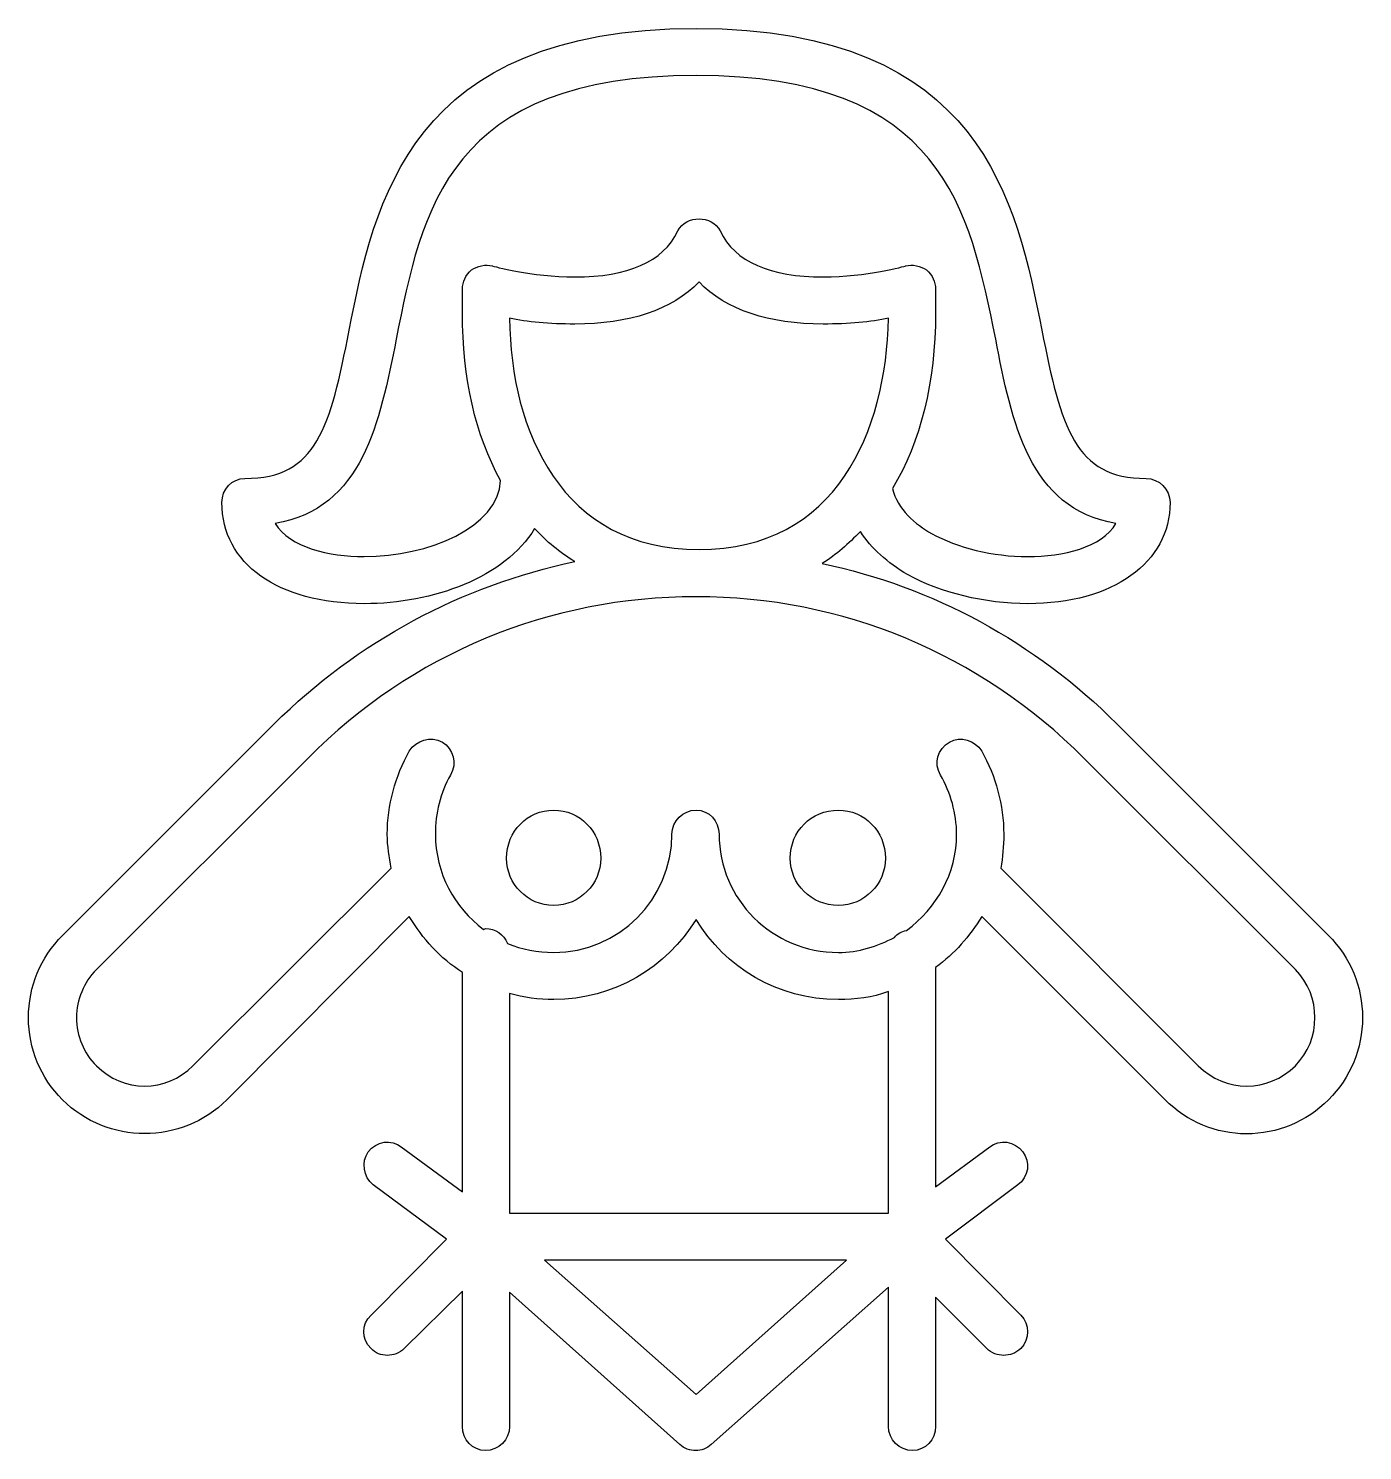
# Model space of a CAD drawing. Header units: centimetres. Extents: x -9.8 to 9.8, y -10.5 to 10.5.
import ezdxf

# ---------------------------------------------------------------- set-up
doc = ezdxf.new("R2010")
doc.units = ezdxf.units.CM
doc.header["$MEASUREMENT"] = 0
doc.layers.add('Layer 1', color=7, linetype='Continuous')

msp = doc.modelspace()

# ---------------------------------------------------------------- linework, layer by layer
at = {"layer": 'Layer 1'}
for points, knots in [([(9.31788, -2.88473), (9.31788, -2.88473), (6.20451, 0.22879), (6.20451, 0.22879), (6.20451, 0.22879), (4.9947, 1.43857), (3.48954, 2.25007), (1.86651, 2.58951), (1.86651, 2.58951), (2.07326, 2.72238), (2.25016, 2.88471), (2.42729, 3.06161), (2.42729, 3.06161), (2.58956, 2.81086), (2.8257, 2.60433), (3.12071, 2.42722), (3.12071, 2.42722), (3.6076, 2.16163), (4.2568, 1.99934), (4.89146, 1.99934), (4.89146, 1.99934), (6.14545, 1.99934), (6.98659, 2.60431), (6.98659, 3.48947), (6.98659, 3.48947), (6.98659, 3.6814), (6.82432, 3.84372), (6.63239, 3.84372), (6.63239, 3.84372), (5.5849, 3.84372), (5.37816, 4.5962), (5.09797, 6.02751), (5.09797, 6.02751), (4.72895, 7.90131), (4.22743, 10.46877), (0.00751, 10.46877), (0.00751, 10.46877), (-4.21259, 10.46877), (-4.72893, 7.90131), (-5.09776, 6.02753), (-5.09776, 6.02753), (-5.37814, 4.59621), (-5.57007, 3.84374), (-6.63234, 3.84374), (-6.63234, 3.84374), (-6.82406, 3.84374), (-6.97175, 3.68142), (-6.97175, 3.48949), (-6.97175, 3.48949), (-6.97175, 2.58951), (-6.14543, 1.99936), (-4.87641, 1.99936), (-4.87641, 1.99936), (-3.85835, 1.99936), (-2.81068, 2.38301), (-2.36819, 3.10606), (-2.36819, 3.10606), (-2.19108, 2.91413), (-1.99936, 2.75181), (-1.77804, 2.61917), (-1.77804, 2.61917), (-3.44531, 2.26492), (-4.96508, 1.45342), (-6.20447, 0.22882), (-6.20447, 0.22882), (-6.20447, 0.22882), (-9.3177, -2.88473), (-9.3177, -2.88473), (-9.3177, -2.88473), (-9.64229, -3.20929), (-9.8194, -3.63717), (-9.8194, -4.09466), (-9.8194, -4.09466), (-9.8194, -4.55178), (-9.64229, -4.97966), (-9.3177, -5.30426), (-9.3177, -5.30426), (-8.65386, -5.96831), (-7.56195, -5.96831), (-6.89793, -5.30426), (-6.89793, -5.30426), (-6.89793, -5.30426), (-4.21259, -2.60424), (-4.21259, -2.60424), (-4.21259, -2.60424), (-4.02069, -2.92875), (-3.7551, -3.22413), (-3.43051, -3.43061), (-3.43051, -3.43061), (-3.43051, -3.43061), (-3.43051, -6.66194), (-3.43051, -6.66194), (-3.43051, -6.66194), (-3.43051, -6.66194), (-4.33049, -5.99789), (-4.33049, -5.99789), (-4.33049, -5.99789), (-4.47818, -5.87981), (-4.69953, -5.90941), (-4.81761, -6.07152), (-4.81761, -6.07152), (-4.92088, -6.21921), (-4.89124, -6.44059), (-4.74374, -6.55867), (-4.74374, -6.55867), (-4.74374, -6.55867), (-3.66667, -7.35557), (-3.66667, -7.35557), (-3.66667, -7.35557), (-3.66667, -7.35557), (-4.77318, -8.47666), (-4.77318, -8.47666), (-4.77318, -8.47666), (-4.92087, -8.60951), (-4.92087, -8.83091), (-4.77318, -8.96376), (-4.77318, -8.96376), (-4.71434, -9.03739), (-4.62567, -9.067), (-4.53722, -9.067), (-4.53722, -9.067), (-4.44856, -9.067), (-4.36011, -9.03739), (-4.28626, -8.96376), (-4.28626, -8.96376), (-4.28626, -8.96376), (-3.43052, -8.12241), (-3.43052, -8.12241), (-3.43052, -8.12241), (-3.43052, -8.12241), (-3.43052, -10.11448), (-3.43052, -10.11448), (-3.43052, -10.11448), (-3.43052, -10.30625), (-3.28301, -10.46873), (-3.0913, -10.46873), (-3.0913, -10.46873), (-2.8994, -10.46873), (-2.73708, -10.30625), (-2.73708, -10.11448), (-2.73708, -10.11448), (-2.73708, -10.11448), (-2.73708, -8.13725), (-2.73708, -8.13725), (-2.73708, -8.13725), (-2.73708, -8.13725), (-0.22867, -10.38026), (-0.22867, -10.38026), (-0.22867, -10.38026), (-0.16967, -10.43913), (-0.08119, -10.46874), (0.00747, -10.46874), (0.00747, -10.46874), (0.08113, -10.46874), (0.16958, -10.43913), (0.22882, -10.38026), (0.22882, -10.38026), (0.22882, -10.38026), (2.84028, -8.06359), (2.84028, -8.06359), (2.84028, -8.06359), (2.84028, -8.06359), (2.84028, -10.11448), (2.84028, -10.11448), (2.84028, -10.11448), (2.84028, -10.30625), (3.0026, -10.46873), (3.19453, -10.46873), (3.19453, -10.46873), (3.38625, -10.46873), (3.53373, -10.30625), (3.53373, -10.11448), (3.53373, -10.11448), (3.53373, -10.11448), (3.53372, -8.21134), (3.53372, -8.21134), (3.53372, -8.21134), (3.53372, -8.21134), (4.28622, -8.96379), (4.28622, -8.96379), (4.28622, -8.96379), (4.36007, -9.03742), (4.4487, -9.06703), (4.53715, -9.06703), (4.53715, -9.06703), (4.6256, -9.06703), (4.71424, -9.03742), (4.78795, -8.96379), (4.78795, -8.96379), (4.9208, -8.83094), (4.9208, -8.60954), (4.78795, -8.47669), (4.78795, -8.47669), (4.78795, -8.47669), (3.68141, -7.3556), (3.68141, -7.3556), (3.68141, -7.3556), (3.68141, -7.3556), (4.74371, -6.5587), (4.74371, -6.5587), (4.74371, -6.5587), (4.90598, -6.44062), (4.93564, -6.21924), (4.81756, -6.07155), (4.81756, -6.07155), (4.69948, -5.90944), (4.4781, -5.87983), (4.33062, -5.99792), (4.33062, -5.99792), (4.33062, -5.99792), (3.53372, -6.58831), (3.53372, -6.58831), (3.53372, -6.58831), (3.53372, -6.58831), (3.53372, -3.35664), (3.53372, -3.35664), (3.53372, -3.35664), (3.81413, -3.15008), (4.03545, -2.89952), (4.21254, -2.60424), (4.21254, -2.60424), (4.21254, -2.60424), (6.91269, -5.30426), (6.91269, -5.30426), (6.91269, -5.30426), (7.23733, -5.6289), (7.66519, -5.8062), (8.10787, -5.8062), (8.10787, -5.8062), (8.56539, -5.8062), (8.99322, -5.6289), (9.31784, -5.30426), (9.31784, -5.30426), (9.64248, -4.97967), (9.81936, -4.55181), (9.81936, -4.09466), (9.81936, -4.09466), (9.8194, -3.63717), (9.64253, -3.20929), (9.31788, -2.88473)], [0, 0, 0, 0, 0.01639344, 0.01639344, 0.01639344, 0.01639344, 0.03278689, 0.03278689, 0.03278689, 0.03278689, 0.04918033, 0.04918033, 0.04918033, 0.04918033, 0.06557377, 0.06557377, 0.06557377, 0.06557377, 0.08196721, 0.08196721, 0.08196721, 0.08196721, 0.09836066, 0.09836066, 0.09836066, 0.09836066, 0.1147541, 0.1147541, 0.1147541, 0.1147541, 0.13114754, 0.13114754, 0.13114754, 0.13114754, 0.14754098, 0.14754098, 0.14754098, 0.14754098, 0.16393443, 0.16393443, 0.16393443, 0.16393443, 0.18032787, 0.18032787, 0.18032787, 0.18032787, 0.19672131, 0.19672131, 0.19672131, 0.19672131, 0.21311475, 0.21311475, 0.21311475, 0.21311475, 0.2295082, 0.2295082, 0.2295082, 0.2295082, 0.24590164, 0.24590164, 0.24590164, 0.24590164, 0.26229508, 0.26229508, 0.26229508, 0.26229508, 0.27868852, 0.27868852, 0.27868852, 0.27868852, 0.29508197, 0.29508197, 0.29508197, 0.29508197, 0.31147541, 0.31147541, 0.31147541, 0.31147541, 0.32786885, 0.32786885, 0.32786885, 0.32786885, 0.3442623, 0.3442623, 0.3442623, 0.3442623, 0.36065574, 0.36065574, 0.36065574, 0.36065574, 0.37704918, 0.37704918, 0.37704918, 0.37704918, 0.39344262, 0.39344262, 0.39344262, 0.39344262, 0.40983607, 0.40983607, 0.40983607, 0.40983607, 0.42622951, 0.42622951, 0.42622951, 0.42622951, 0.44262295, 0.44262295, 0.44262295, 0.44262295, 0.45901639, 0.45901639, 0.45901639, 0.45901639, 0.47540984, 0.47540984, 0.47540984, 0.47540984, 0.49180328, 0.49180328, 0.49180328, 0.49180328, 0.50819672, 0.50819672, 0.50819672, 0.50819672, 0.52459016, 0.52459016, 0.52459016, 0.52459016, 0.54098361, 0.54098361, 0.54098361, 0.54098361, 0.55737705, 0.55737705, 0.55737705, 0.55737705, 0.57377049, 0.57377049, 0.57377049, 0.57377049, 0.59016393, 0.59016393, 0.59016393, 0.59016393, 0.60655738, 0.60655738, 0.60655738, 0.60655738, 0.62295082, 0.62295082, 0.62295082, 0.62295082, 0.63934426, 0.63934426, 0.63934426, 0.63934426, 0.6557377, 0.6557377, 0.6557377, 0.6557377, 0.67213115, 0.67213115, 0.67213115, 0.67213115, 0.68852459, 0.68852459, 0.68852459, 0.68852459, 0.70491803, 0.70491803, 0.70491803, 0.70491803, 0.72131148, 0.72131148, 0.72131148, 0.72131148, 0.73770492, 0.73770492, 0.73770492, 0.73770492, 0.75409836, 0.75409836, 0.75409836, 0.75409836, 0.7704918, 0.7704918, 0.7704918, 0.7704918, 0.78688525, 0.78688525, 0.78688525, 0.78688525, 0.80327869, 0.80327869, 0.80327869, 0.80327869, 0.81967213, 0.81967213, 0.81967213, 0.81967213, 0.83606557, 0.83606557, 0.83606557, 0.83606557, 0.85245902, 0.85245902, 0.85245902, 0.85245902, 0.86885246, 0.86885246, 0.86885246, 0.86885246, 0.8852459, 0.8852459, 0.8852459, 0.8852459, 0.90163934, 0.90163934, 0.90163934, 0.90163934, 0.91803279, 0.91803279, 0.91803279, 0.91803279, 0.93442623, 0.93442623, 0.93442623, 0.93442623, 0.95081967, 0.95081967, 0.95081967, 0.95081967, 0.96721311, 0.96721311, 0.96721311, 0.96721311, 1, 1, 1, 1]), ([(-4.87643, 2.69277), (-5.39295, 2.69277), (-5.96834, 2.82562), (-6.18969, 3.17966), (-6.18969, 3.17966), (-4.89125, 3.40101), (-4.65511, 4.67003), (-4.40433, 5.8946), (-4.40433, 5.8946), (-4.0355, 7.79801), (-3.63704, 9.7753), (0.00749, 9.7753), (0.00749, 9.7753), (3.65183, 9.7753), (4.03548, 7.79804), (4.41913, 5.8946), (4.41913, 5.8946), (4.6553, 4.67), (4.90602, 3.40101), (6.18988, 3.17966), (6.18988, 3.17966), (5.98316, 2.82562), (5.40775, 2.69277), (4.89146, 2.69277), (4.89146, 2.69277), (4.37491, 2.69277), (3.85839, 2.82562), (3.47491, 3.03218), (3.47491, 3.03218), (3.2388, 3.16487), (2.97318, 3.38622), (2.89934, 3.69623), (2.89934, 3.69623), (3.31243, 4.37483), (3.53378, 5.26021), (3.53378, 6.27827), (3.53378, 6.27827), (3.53378, 6.27827), (3.53378, 6.63249), (3.53378, 6.63249), (3.53378, 6.63249), (3.53378, 6.73576), (3.48954, 6.839), (3.40106, 6.91266), (3.40106, 6.91266), (3.31242, 6.97169), (3.19455, 7.00132), (3.09126, 6.97169), (3.09126, 6.97169), (3.09126, 6.97169), (2.51571, 6.80939), (1.88135, 6.80939), (1.88135, 6.80939), (1.09922, 6.80939), (0.58291, 7.03071), (0.36156, 7.48821), (0.36156, 7.48821), (0.24348, 7.72417), (-0.14014, 7.72417), (-0.25823, 7.48821), (-0.25823, 7.48821), (-0.47958, 7.03072), (-0.99591, 6.80939), (-1.77802, 6.80939), (-1.77802, 6.80939), (-2.41241, 6.80939), (-2.9878, 6.97169), (-2.9878, 6.97169), (-2.9878, 6.97169), (-3.09125, 7.00132), (-3.20915, 6.97169), (-3.29779, 6.91266), (-3.29779, 6.91266), (-3.38624, 6.839), (-3.43048, 6.73576), (-3.43048, 6.63249), (-3.43048, 6.63249), (-3.43048, 6.63249), (-3.43048, 6.27827), (-3.43048, 6.27827), (-3.43048, 6.27827), (-3.43048, 5.31923), (-3.23874, 4.4781), (-2.86991, 3.81431), (-2.86991, 3.81431), (-2.89936, 3.12065), (-3.93221, 2.69277), (-4.87643, 2.69277)], [0, 0, 0, 0, 0.04347826, 0.04347826, 0.04347826, 0.04347826, 0.08695652, 0.08695652, 0.08695652, 0.08695652, 0.13043478, 0.13043478, 0.13043478, 0.13043478, 0.17391304, 0.17391304, 0.17391304, 0.17391304, 0.2173913, 0.2173913, 0.2173913, 0.2173913, 0.26086957, 0.26086957, 0.26086957, 0.26086957, 0.30434783, 0.30434783, 0.30434783, 0.30434783, 0.34782609, 0.34782609, 0.34782609, 0.34782609, 0.39130435, 0.39130435, 0.39130435, 0.39130435, 0.43478261, 0.43478261, 0.43478261, 0.43478261, 0.47826087, 0.47826087, 0.47826087, 0.47826087, 0.52173913, 0.52173913, 0.52173913, 0.52173913, 0.56521739, 0.56521739, 0.56521739, 0.56521739, 0.60869565, 0.60869565, 0.60869565, 0.60869565, 0.65217391, 0.65217391, 0.65217391, 0.65217391, 0.69565217, 0.69565217, 0.69565217, 0.69565217, 0.73913043, 0.73913043, 0.73913043, 0.73913043, 0.7826087, 0.7826087, 0.7826087, 0.7826087, 0.82608696, 0.82608696, 0.82608696, 0.82608696, 0.86956522, 0.86956522, 0.86956522, 0.86956522, 0.91304348, 0.91304348, 0.91304348, 0.91304348, 1, 1, 1, 1]), ([(0.05175, 2.79604), (-1.96975, 2.79604), (-2.72222, 4.53716), (-2.73704, 6.20443), (-2.73704, 6.20443), (-2.48608, 6.14559), (-2.14686, 6.11598), (-1.77803, 6.11598), (-1.77803, 6.11598), (-0.9811, 6.11598), (-0.34669, 6.32251), (0.05175, 6.73579), (0.05175, 6.73579), (0.45003, 6.32251), (1.0846, 6.11598), (1.88134, 6.11598), (1.88134, 6.11598), (2.25014, 6.11598), (2.58958, 6.14561), (2.84032, 6.20443), (2.84032, 6.20443), (2.81093, 4.53715), (2.07327, 2.79604), (0.05175, 2.79604)], [0, 0, 0, 0, 0.14285714, 0.14285714, 0.14285714, 0.14285714, 0.28571429, 0.28571429, 0.28571429, 0.28571429, 0.42857143, 0.42857143, 0.42857143, 0.42857143, 0.57142857, 0.57142857, 0.57142857, 0.57142857, 0.71428571, 0.71428571, 0.71428571, 0.71428571, 1, 1, 1, 1]), ([(8.831, -4.80274), (8.43251, -5.20102), (7.79812, -5.20102), (7.39968, -4.80274), (7.39968, -4.80274), (7.39968, -4.80274), (4.493, -1.89598), (4.493, -1.89598), (4.493, -1.89598), (4.5224, -1.73371), (4.53724, -1.57139), (4.53724, -1.39425), (4.53724, -1.39425), (4.53724, -0.96637), (4.41916, -0.53853), (4.2126, -0.16968), (4.2126, -0.16968), (4.10936, -0.00736), (3.9028, 0.05164), (3.74053, -0.03699), (3.74053, -0.03699), (3.56339, -0.14026), (3.50436, -0.34676), (3.60763, -0.5239), (3.60763, -0.5239), (3.75511, -0.78946), (3.8438, -1.08445), (3.8438, -1.39425), (3.8438, -1.39425), (3.8438, -1.96982), (3.54863, -2.48619), (3.1059, -2.8107), (3.1059, -2.8107), (3.03227, -2.82546), (2.97318, -2.85507), (2.929, -2.91391), (2.929, -2.91391), (2.67802, -3.04681), (2.39785, -3.13523), (2.10268, -3.13523), (2.10268, -3.13523), (1.12883, -3.13523), (0.34675, -2.35344), (0.34675, -1.39422), (0.34675, -1.39422), (0.34675, -1.2025), (0.19924, -1.04023), (0.00753, -1.04023), (0.00753, -1.04023), (-0.18437, -1.04023), (-0.34669, -1.2025), (-0.34669, -1.39422), (-0.34669, -1.39422), (-0.34669, -2.35344), (-1.12882, -3.13523), (-2.08783, -3.13523), (-2.08783, -3.13523), (-2.32397, -3.13523), (-2.55993, -3.0912), (-2.76646, -3.00278), (-2.76646, -3.00278), (-2.82549, -2.86988), (-2.94357, -2.78143), (-3.09126, -2.78143), (-3.09126, -2.78143), (-3.09126, -2.78143), (-3.12068, -2.79627), (-3.12068, -2.79627), (-3.12068, -2.79627), (-3.54854, -2.47155), (-3.82894, -1.96982), (-3.82894, -1.39424), (-3.82894, -1.39424), (-3.82894, -1.08444), (-3.75509, -0.78948), (-3.60759, -0.52389), (-3.60759, -0.52389), (-3.50432, -0.34675), (-3.56338, -0.14024), (-3.72567, -0.03698), (-3.72567, -0.03698), (-3.9026, 0.05168), (-4.10913, -0.00735), (-4.21256, -0.16967), (-4.21256, -0.16967), (-4.41909, -0.53853), (-4.53718, -0.96636), (-4.53718, -1.39424), (-4.53718, -1.39424), (-4.53718, -1.57138), (-4.50755, -1.7337), (-4.47815, -1.89597), (-4.47815, -1.89597), (-4.47815, -1.89597), (-7.39963, -4.80274), (-7.39963, -4.80274), (-7.39963, -4.80274), (-7.78328, -5.20102), (-8.43251, -5.20102), (-8.81616, -4.80274), (-8.81616, -4.80274), (-9.0079, -4.62584), (-9.11114, -4.36009), (-9.11114, -4.09466), (-9.11114, -4.09466), (-9.11114, -3.82889), (-9.00787, -3.57796), (-8.81616, -3.38624), (-8.81616, -3.38624), (-8.81616, -3.38624), (-5.70275, -0.27294), (-5.70275, -0.27294), (-5.70275, -0.27294), (-4.18298, 1.26167), (-2.14686, 2.1026), (0.00751, 2.1026), (0.00751, 2.1026), (2.16172, 2.1026), (4.18298, 1.26167), (5.71756, -0.27294), (5.71756, -0.27294), (5.71756, -0.27294), (8.83099, -3.38624), (8.83099, -3.38624), (8.83099, -3.38624), (9.21464, -3.7701), (9.21464, -4.41931), (8.831, -4.80274)], [0, 0, 0, 0, 0.03030303, 0.03030303, 0.03030303, 0.03030303, 0.06060606, 0.06060606, 0.06060606, 0.06060606, 0.09090909, 0.09090909, 0.09090909, 0.09090909, 0.12121212, 0.12121212, 0.12121212, 0.12121212, 0.15151515, 0.15151515, 0.15151515, 0.15151515, 0.18181818, 0.18181818, 0.18181818, 0.18181818, 0.21212121, 0.21212121, 0.21212121, 0.21212121, 0.24242424, 0.24242424, 0.24242424, 0.24242424, 0.27272727, 0.27272727, 0.27272727, 0.27272727, 0.3030303, 0.3030303, 0.3030303, 0.3030303, 0.33333333, 0.33333333, 0.33333333, 0.33333333, 0.36363636, 0.36363636, 0.36363636, 0.36363636, 0.39393939, 0.39393939, 0.39393939, 0.39393939, 0.42424242, 0.42424242, 0.42424242, 0.42424242, 0.45454545, 0.45454545, 0.45454545, 0.45454545, 0.48484848, 0.48484848, 0.48484848, 0.48484848, 0.51515152, 0.51515152, 0.51515152, 0.51515152, 0.54545455, 0.54545455, 0.54545455, 0.54545455, 0.57575758, 0.57575758, 0.57575758, 0.57575758, 0.60606061, 0.60606061, 0.60606061, 0.60606061, 0.63636364, 0.63636364, 0.63636364, 0.63636364, 0.66666667, 0.66666667, 0.66666667, 0.66666667, 0.6969697, 0.6969697, 0.6969697, 0.6969697, 0.72727273, 0.72727273, 0.72727273, 0.72727273, 0.75757576, 0.75757576, 0.75757576, 0.75757576, 0.78787879, 0.78787879, 0.78787879, 0.78787879, 0.81818182, 0.81818182, 0.81818182, 0.81818182, 0.84848485, 0.84848485, 0.84848485, 0.84848485, 0.87878788, 0.87878788, 0.87878788, 0.87878788, 0.90909091, 0.90909091, 0.90909091, 0.90909091, 0.93939394, 0.93939394, 0.93939394, 0.93939394, 1, 1, 1, 1]), ([(-2.08785, -1.04026), (-2.4715, -1.04026), (-2.78127, -1.35006), (-2.78127, -1.7485), (-2.78127, -1.7485), (-2.78127, -2.13215), (-2.47147, -2.44195), (-2.08785, -2.44195), (-2.08785, -2.44195), (-1.7042, -2.44195), (-1.3944, -2.13215), (-1.3944, -1.7485), (-1.3944, -1.7485), (-1.39441, -1.35006), (-1.70421, -1.04026), (-2.08785, -1.04026)], [0, 0, 0, 0, 0.2, 0.2, 0.2, 0.2, 0.4, 0.4, 0.4, 0.4, 0.6, 0.6, 0.6, 0.6, 1, 1, 1, 1]), ([(2.10267, -1.04026), (1.70418, -1.04026), (1.39438, -1.35006), (1.39438, -1.7485), (1.39438, -1.7485), (1.39438, -2.13215), (1.70418, -2.44195), (2.10267, -2.44195), (2.10267, -2.44195), (2.48632, -2.44195), (2.79609, -2.13215), (2.79609, -1.7485), (2.79609, -1.7485), (2.79609, -1.35006), (2.48632, -1.04026), (2.10267, -1.04026)], [0, 0, 0, 0, 0.2, 0.2, 0.2, 0.2, 0.4, 0.4, 0.4, 0.4, 0.6, 0.6, 0.6, 0.6, 1, 1, 1, 1]), ([(2.84033, -6.97174), (2.84033, -6.97174), (-2.73704, -6.97174), (-2.73704, -6.97174), (-2.73704, -6.97174), (-2.73704, -6.97174), (-2.73704, -3.74047), (-2.73704, -3.74047), (-2.73704, -3.74047), (-2.53051, -3.79929), (-2.30918, -3.82889), (-2.08783, -3.82889), (-2.08783, -3.82889), (-1.20245, -3.82889), (-0.42035, -3.35661), (0.00751, -2.64858), (0.00751, -2.64858), (0.43539, -3.35663), (1.20269, -3.82889), (2.10269, -3.82889), (2.10269, -3.82889), (2.35346, -3.82889), (2.60442, -3.79928), (2.84035, -3.71081), (2.84035, -3.71081), (2.84035, -3.71081), (2.84035, -6.97174), (2.84035, -6.97174), (2.84035, -6.97174), (2.84035, -6.97174), (2.84033, -6.97174), (2.84033, -6.97174)], [0, 0, 0, 0, 0.11111111, 0.11111111, 0.11111111, 0.11111111, 0.22222222, 0.22222222, 0.22222222, 0.22222222, 0.33333333, 0.33333333, 0.33333333, 0.33333333, 0.44444444, 0.44444444, 0.44444444, 0.44444444, 0.55555556, 0.55555556, 0.55555556, 0.55555556, 0.66666667, 0.66666667, 0.66666667, 0.66666667, 0.77777778, 0.77777778, 0.77777778, 0.77777778, 1, 1, 1, 1]), ([(0.00751, -9.64226), (0.00751, -9.64226), (-2.22073, -7.6654), (-2.22073, -7.6654), (-2.22073, -7.6654), (-2.22073, -7.6654), (2.22075, -7.6654), (2.22075, -7.6654), (2.22075, -7.6654), (2.22075, -7.6654), (0.00751, -9.64226), (0.00751, -9.64226)], [0, 0, 0, 0, 0.25, 0.25, 0.25, 0.25, 0.5, 0.5, 0.5, 0.5, 1, 1, 1, 1])]:
    msp.add_open_spline(points, degree=3, knots=knots, dxfattribs=at)

doc.saveas('drawing.dxf')
